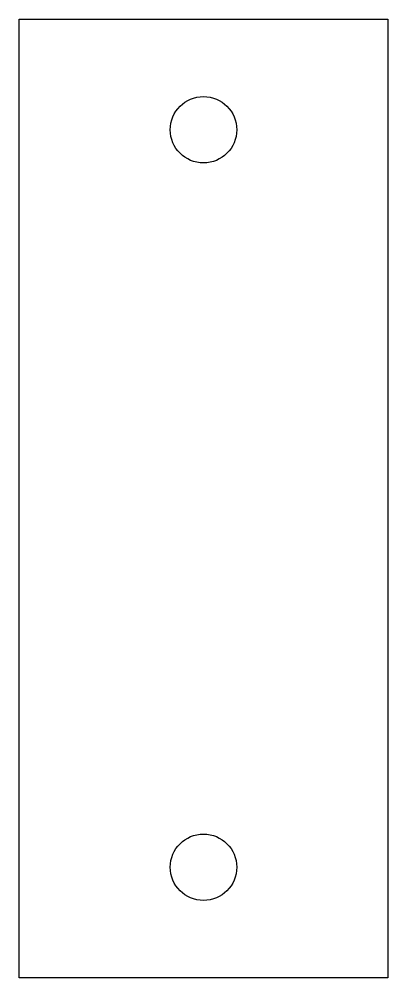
# Model space of a CAD drawing. Header units: millimetres. Extents: x 0 to 50, y 0 to 130.
import ezdxf

# ---------------------------------------------------------------- set-up
doc = ezdxf.new("R2010")
doc.units = ezdxf.units.MM
doc.layers.add('DECOUPE', color=7, linetype='CONTINUOUS')

msp = doc.modelspace()

# ---------------------------------------------------------------- linework, layer by layer
at = {"layer": 'DECOUPE'}
for p, q in [((0, 0), (0, 130)), ((0, 130), (50, 130)), ((50, 130), (50, 0)), ((50, 0), (0, 0))]:
    msp.add_line(p, q, dxfattribs=at)
for centre in [(25, 115), (25, 15)]:
    msp.add_circle(centre, 4.5, dxfattribs=at)

doc.saveas('drawing.dxf')
